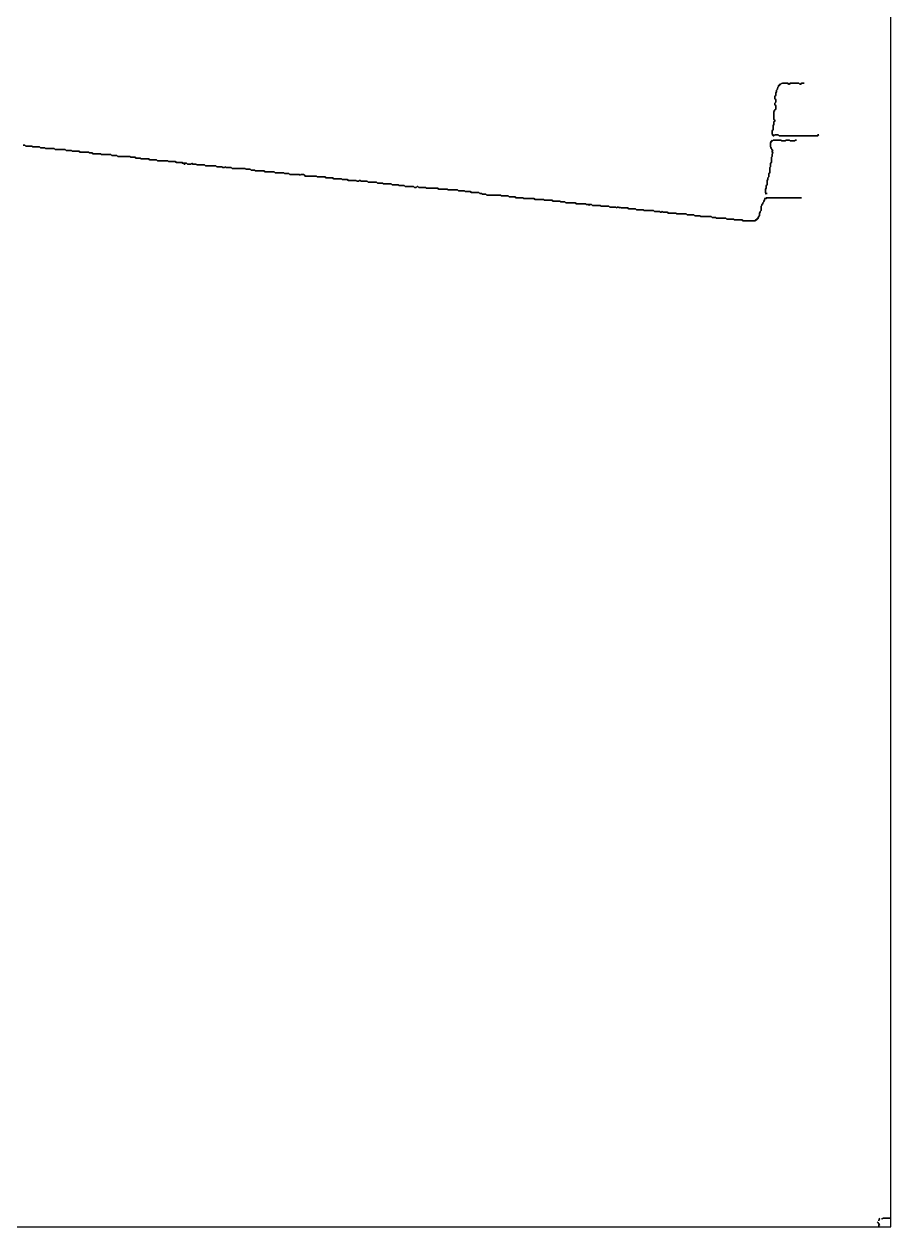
# Model space of a CAD drawing. Header units: metres. Extents: x 0 to 600, y 0 to 400.
# Drawn here: x 450 to 600, y 0 to 208.2 of the extents above; entities that cross this region are included whole.
import ezdxf

# ---------------------------------------------------------------- set-up
doc = ezdxf.new("R2010")
doc.units = ezdxf.units.M

msp = doc.modelspace()

# ---------------------------------------------------------------- linework, layer by layer
for points in [[(0, 0), (600, 0), (600, 400), (0, 400), (0, 0)], [(581.1, 197.92), (580.95, 197.77), (580.8, 197.77), (580.65, 197.62), (580.51, 197.47), (580.51, 197.32), (580.36, 197.17), (580.36, 197.02), (580.36, 196.88), (580.21, 196.73), (580.21, 196.58), (580.21, 196.43), (580.06, 196.28), (580.06, 196.13), (580.06, 195.98), (580.06, 195.83), (579.91, 195.68), (579.91, 195.54), (579.91, 195.39), (579.91, 195.24), (580.06, 195.09), (580.06, 194.94), (580.06, 194.79), (580.06, 194.64), (579.91, 194.49), (579.91, 194.35), (579.91, 194.2), (580.06, 194.05), (580.06, 193.9), (580.06, 193.75), (580.06, 193.6), (580.06, 193.45), (579.91, 193.3), (579.76, 193.15), (579.76, 193.01), (579.76, 192.86), (579.76, 192.71), (579.76, 192.56), (579.76, 192.41), (579.76, 192.26), (579.76, 192.11), (579.76, 191.96), (579.76, 191.82), (579.76, 191.67), (579.91, 191.52), (579.91, 191.37), (579.76, 191.22), (579.76, 191.07), (579.76, 190.92), (579.76, 190.77), (579.61, 190.62), (579.61, 190.48), (579.61, 190.33), (579.61, 190.18), (579.61, 190.03), (579.61, 189.88), (579.46, 189.73), (579.46, 189.58), (579.46, 189.43), (579.46, 189.29), (579.46, 189.14), (579.46, 188.99), (579.61, 188.84), (579.76, 188.84), (579.91, 188.99), (580.06, 188.99), (580.21, 188.99), (580.36, 188.99), (580.51, 188.99), (580.65, 188.84), (580.8, 188.84), (580.95, 188.84), (581.1, 188.84), (581.25, 188.84), (581.4, 188.84), (581.55, 188.84), (581.7, 188.84), (581.85, 188.84), (581.99, 188.84), (582.14, 188.84), (582.29, 188.84), (582.44, 188.84), (582.59, 188.84), (582.74, 188.84), (582.89, 188.84), (583.04, 188.84), (583.18, 188.84), (583.33, 188.84), (583.48, 188.84), (583.63, 188.84), (583.78, 188.84), (583.93, 188.84), (584.08, 188.84), (584.23, 188.84), (584.38, 188.84), (584.52, 188.84), (584.67, 188.84), (584.82, 188.84), (584.97, 188.84), (585.12, 188.84), (585.27, 188.84), (585.42, 188.84), (585.57, 188.84), (585.71, 188.84), (585.86, 188.84), (586.01, 188.84), (586.16, 188.84), (586.31, 188.84), (586.46, 188.84), (586.61, 188.84), (586.76, 188.84), (586.9, 188.84), (587.05, 188.84), (587.2, 188.84), (587.35, 188.84), (587.5, 188.99), (587.35, 188.99), (587.2, 188.84), (587.05, 188.84), (586.9, 188.84), (586.76, 188.84), (586.61, 188.84), (586.46, 188.84), (586.31, 188.84), (586.16, 188.84), (586.01, 188.84), (585.86, 188.84), (585.71, 188.84), (585.57, 188.84), (585.42, 188.84), (585.27, 188.84), (585.12, 188.84), (584.97, 188.84), (584.82, 188.84), (584.67, 188.84), (584.52, 188.84), (584.38, 188.84), (584.23, 188.84), (584.08, 188.84), (583.93, 188.84), (583.78, 188.84), (583.63, 188.84), (583.48, 188.84), (583.33, 188.84), (583.18, 188.84), (583.04, 188.84), (582.89, 188.84), (582.74, 188.84), (582.59, 188.84), (582.44, 188.84), (582.29, 188.84), (582.14, 188.84), (581.99, 188.84), (581.85, 188.84), (581.7, 188.84), (581.55, 188.84), (581.4, 188.84), (581.25, 188.84), (581.1, 188.84), (580.95, 188.84), (580.8, 188.84), (580.65, 188.84), (580.51, 188.99), (580.36, 188.99), (580.21, 188.99), (580.06, 188.99), (579.91, 188.99), (579.76, 188.84), (579.61, 188.99), (579.46, 189.14), (579.46, 189.29), (579.46, 189.43), (579.46, 189.58), (579.46, 189.73), (579.61, 189.88), (579.61, 190.03), (579.61, 190.18), (579.61, 190.33), (579.61, 190.48), (579.61, 190.62), (579.76, 190.77), (579.76, 190.92), (579.76, 191.07), (579.76, 191.22), (579.91, 191.37), (579.91, 191.52), (579.76, 191.67), (579.76, 191.82), (579.76, 191.96), (579.76, 192.11), (579.76, 192.26), (579.76, 192.41), (579.76, 192.56), (579.76, 192.71), (579.76, 192.86), (579.76, 193.01), (579.91, 193.15), (579.91, 193.3), (580.06, 193.45), (580.06, 193.6), (580.06, 193.75), (580.06, 193.9), (580.06, 194.05), (579.91, 194.2), (579.91, 194.35), (579.91, 194.49), (580.06, 194.64), (580.06, 194.79), (580.06, 194.94), (580.06, 195.09), (579.91, 195.24), (579.91, 195.39), (579.91, 195.54), (579.91, 195.68), (580.06, 195.83), (580.06, 195.98), (580.06, 196.13), (580.06, 196.28), (580.21, 196.43), (580.21, 196.58), (580.21, 196.73), (580.36, 196.88), (580.36, 197.02), (580.51, 197.17), (580.51, 197.32), (580.65, 197.47), (580.8, 197.62), (580.95, 197.77), (581.1, 197.92), (581.25, 197.92), (581.4, 197.92), (581.55, 197.92), (581.7, 197.92), (581.85, 197.92), (581.99, 197.92), (582.14, 197.92), (582.29, 197.77), (582.44, 197.77), (582.59, 197.92), (582.74, 197.92), (582.89, 197.92), (583.04, 197.92), (583.18, 197.92), (583.33, 197.92), (583.48, 197.92), (583.63, 197.92), (583.78, 197.92), (583.93, 197.92), (584.08, 197.92), (584.23, 197.77), (584.38, 197.77), (584.52, 197.92), (584.67, 197.92), (584.82, 197.92), (584.97, 197.92), (584.82, 197.92), (584.67, 197.92), (584.52, 197.92), (584.38, 197.77), (584.23, 197.77), (584.08, 197.92), (583.93, 197.92), (583.78, 197.92), (583.63, 197.92), (583.48, 197.92), (583.33, 197.92), (583.18, 197.92), (583.04, 197.92), (582.89, 197.92), (582.74, 197.92), (582.59, 197.92), (582.44, 197.77), (582.29, 197.77), (582.14, 197.92), (581.99, 197.92), (581.85, 197.92), (581.7, 197.92), (581.55, 197.92), (581.4, 197.92), (581.25, 197.92)], [(579.46, 188.1), (579.32, 187.95), (579.17, 187.8), (579.17, 187.65), (579.17, 187.5), (579.17, 187.35), (579.17, 187.2), (579.17, 187.05), (579.17, 186.9), (579.17, 186.76), (579.32, 186.61), (579.32, 186.46), (579.46, 186.31), (579.46, 186.16), (579.46, 186.01), (579.61, 185.86), (579.46, 185.71), (579.46, 185.57), (579.46, 185.42), (579.46, 185.27), (579.32, 185.12), (579.32, 184.97), (579.32, 184.82), (579.32, 184.67), (579.32, 184.52), (579.32, 184.38), (579.32, 184.23), (579.17, 184.08), (579.17, 183.93), (579.17, 183.78), (579.17, 183.63), (579.17, 183.48), (579.02, 183.33), (579.02, 183.18), (579.02, 183.04), (579.02, 182.89), (579.02, 182.74), (579.02, 182.59), (579.02, 182.44), (578.87, 182.29), (578.87, 182.14), (578.87, 181.99), (578.87, 181.85), (578.87, 181.7), (578.72, 181.55), (578.72, 181.4), (578.72, 181.25), (578.57, 181.1), (578.57, 180.95), (578.57, 180.8), (578.57, 180.65), (578.57, 180.51), (578.57, 180.36), (578.42, 180.21), (578.42, 180.06), (578.42, 179.91), (578.42, 179.76), (578.27, 179.61), (578.27, 179.46), (578.27, 179.32), (578.27, 179.17), (578.27, 179.02), (578.27, 178.87), (578.27, 178.72), (578.42, 178.87), (578.57, 178.87), (578.42, 178.87), (578.27, 179.02), (578.27, 179.17), (578.27, 179.32), (578.27, 179.46), (578.27, 179.61), (578.42, 179.76), (578.42, 179.91), (578.42, 180.06), (578.42, 180.21), (578.57, 180.36), (578.57, 180.51), (578.57, 180.65), (578.57, 180.8), (578.57, 180.95), (578.57, 181.1), (578.72, 181.25), (578.72, 181.4), (578.72, 181.55), (578.87, 181.7), (578.87, 181.85), (578.87, 181.99), (578.87, 182.14), (578.87, 182.29), (579.02, 182.44), (579.02, 182.59), (579.02, 182.74), (579.02, 182.89), (579.02, 183.04), (579.02, 183.18), (579.02, 183.33), (579.17, 183.48), (579.17, 183.63), (579.17, 183.78), (579.17, 183.93), (579.17, 184.08), (579.32, 184.23), (579.32, 184.38), (579.32, 184.52), (579.32, 184.67), (579.32, 184.82), (579.32, 184.97), (579.32, 185.12), (579.46, 185.27), (579.46, 185.42), (579.46, 185.57), (579.46, 185.71), (579.61, 185.86), (579.46, 186.01), (579.46, 186.16), (579.61, 186.31), (579.46, 186.46), (579.32, 186.61), (579.32, 186.76), (579.17, 186.9), (579.17, 187.05), (579.17, 187.2), (579.17, 187.35), (579.17, 187.5), (579.17, 187.65), (579.32, 187.8), (579.46, 187.95), (579.61, 188.1), (579.76, 188.1), (579.91, 188.1), (580.06, 188.1), (580.21, 188.1), (580.36, 188.1), (580.51, 188.1), (580.65, 188.1), (580.8, 188.1), (580.95, 188.1), (581.1, 187.95), (581.25, 187.95), (581.4, 187.95), (581.55, 187.95), (581.7, 187.95), (581.85, 188.1), (581.99, 188.1), (582.14, 188.1), (582.29, 188.1), (582.44, 188.1), (582.59, 187.95), (582.74, 187.95), (582.89, 187.95), (583.04, 187.95), (583.18, 187.95), (583.33, 187.95), (583.48, 188.1), (583.63, 188.1), (583.48, 188.1), (583.33, 187.95), (583.18, 187.95), (583.04, 187.95), (582.89, 187.95), (582.74, 187.95), (582.59, 187.95), (582.44, 188.1), (582.29, 188.1), (582.14, 188.1), (581.99, 188.1), (581.85, 188.1), (581.7, 187.95), (581.55, 187.95), (581.4, 187.95), (581.25, 187.95), (581.1, 187.95), (580.95, 188.1), (580.8, 188.1), (580.65, 188.1), (580.51, 188.1), (580.36, 188.1), (580.21, 188.1), (580.06, 188.1), (579.91, 188.1), (579.76, 188.1), (579.61, 188.1)], [(449.85, 187.2), (450, 187.2), (450.15, 187.2), (450.3, 187.05), (450.45, 187.05), (450.6, 187.05), (450.74, 187.05), (450.89, 187.05), (451.04, 187.05), (451.19, 187.05), (451.34, 187.05), (451.49, 186.9), (451.64, 186.9), (451.79, 186.9), (451.93, 186.9), (452.08, 186.9), (452.23, 186.9), (452.38, 186.9), (452.53, 186.9), (452.68, 186.9), (452.83, 186.76), (452.98, 186.76), (453.12, 186.76), (453.27, 186.76), (453.42, 186.76), (453.57, 186.76), (453.72, 186.61), (453.87, 186.61), (454.02, 186.61), (454.17, 186.61), (454.32, 186.61), (454.46, 186.61), (454.61, 186.61), (454.76, 186.61), (454.91, 186.61), (455.06, 186.61), (455.21, 186.61), (455.36, 186.46), (455.51, 186.46), (455.65, 186.46), (455.8, 186.46), (455.95, 186.46), (456.1, 186.46), (456.25, 186.46), (456.4, 186.46), (456.55, 186.46), (456.7, 186.46), (456.85, 186.46), (456.99, 186.46), (457.14, 186.46), (457.29, 186.31), (457.44, 186.31), (457.59, 186.31), (457.74, 186.31), (457.89, 186.31), (458.04, 186.31), (458.18, 186.31), (458.33, 186.16), (458.48, 186.16), (458.63, 186.16), (458.78, 186.16), (458.93, 186.16), (459.08, 186.16), (459.23, 186.16), (459.38, 186.16), (459.52, 186.16), (459.67, 186.01), (459.82, 186.01), (459.97, 186.01), (460.12, 186.01), (460.27, 186.01), (460.42, 186.01), (460.57, 186.01), (460.71, 186.01), (460.86, 186.01), (461.01, 186.01), (461.16, 186.01), (461.31, 185.86), (461.46, 185.86), (461.61, 185.86), (461.76, 185.86), (461.9, 185.71), (462.05, 185.71), (462.2, 185.71), (462.35, 185.71), (462.5, 185.71), (462.65, 185.71), (462.8, 185.71), (462.95, 185.71), (463.1, 185.71), (463.24, 185.71), (463.39, 185.57), (463.54, 185.57), (463.69, 185.57), (463.84, 185.57), (463.99, 185.57), (464.14, 185.57), (464.29, 185.57), (464.43, 185.57), (464.58, 185.57), (464.73, 185.57), (464.88, 185.57), (465.03, 185.57), (465.18, 185.42), (465.33, 185.42), (465.48, 185.42), (465.62, 185.42), (465.77, 185.42), (465.92, 185.42), (466.07, 185.42), (466.22, 185.27), (466.37, 185.27), (466.52, 185.27), (466.67, 185.27), (466.82, 185.27), (466.96, 185.27), (467.11, 185.27), (467.26, 185.27), (467.41, 185.27), (467.56, 185.27), (467.71, 185.27), (467.86, 185.27), (468.01, 185.27), (468.15, 185.27), (468.3, 185.27), (468.45, 185.12), (468.6, 185.12), (468.75, 185.12), (468.9, 185.12), (469.05, 185.12), (469.2, 185.12), (469.35, 184.97), (469.49, 184.97), (469.64, 184.97), (469.79, 184.97), (469.94, 184.97), (470.09, 184.97), (470.24, 184.82), (470.39, 184.82), (470.54, 184.82), (470.68, 184.82), (470.83, 184.82), (470.98, 184.82), (471.13, 184.82), (471.28, 184.82), (471.43, 184.82), (471.58, 184.82), (471.73, 184.67), (471.88, 184.67), (472.02, 184.67), (472.17, 184.67), (472.32, 184.67), (472.47, 184.67), (472.62, 184.67), (472.77, 184.67), (472.92, 184.67), (473.07, 184.52), (473.21, 184.52), (473.36, 184.52), (473.51, 184.52), (473.66, 184.52), (473.81, 184.52), (473.96, 184.52), (474.11, 184.52), (474.26, 184.52), (474.4, 184.52), (474.55, 184.52), (474.7, 184.52), (474.85, 184.52), (475, 184.38), (475.15, 184.38), (475.3, 184.38), (475.45, 184.38), (475.6, 184.38), (475.74, 184.38), (475.89, 184.38), (476.04, 184.38), (476.19, 184.38), (476.34, 184.23), (476.49, 184.23), (476.64, 184.23), (476.79, 184.23), (476.93, 184.23), (477.08, 184.23), (477.23, 184.23), (477.38, 184.08), (477.53, 184.08), (477.68, 183.93), (477.83, 183.93), (477.98, 184.08), (478.12, 184.08), (478.27, 183.93), (478.42, 183.93), (478.57, 183.93), (478.72, 183.93), (478.87, 183.93), (479.02, 184.08), (479.17, 183.93), (479.32, 183.93), (479.46, 183.93), (479.61, 183.93), (479.76, 183.93), (479.91, 183.78), (480.06, 183.78), (480.21, 183.78), (480.36, 183.78), (480.51, 183.78), (480.65, 183.78), (480.8, 183.78), (480.95, 183.78), (481.1, 183.78), (481.25, 183.78), (481.4, 183.63), (481.55, 183.63), (481.7, 183.63), (481.85, 183.63), (481.99, 183.63), (482.14, 183.63), (482.29, 183.63), (482.44, 183.63), (482.59, 183.63), (482.74, 183.63), (482.89, 183.63), (483.04, 183.63), (483.18, 183.63), (483.33, 183.48), (483.48, 183.48), (483.63, 183.48), (483.78, 183.48), (483.93, 183.48), (484.08, 183.48), (484.23, 183.48), (484.38, 183.33), (484.52, 183.33), (484.67, 183.33), (484.82, 183.48), (484.97, 183.33), (485.12, 183.33), (485.27, 183.33), (485.42, 183.33), (485.57, 183.33), (485.71, 183.33), (485.86, 183.33), (486.01, 183.18), (486.16, 183.18), (486.31, 183.18), (486.46, 183.18), (486.61, 183.18), (486.76, 183.18), (486.9, 183.18), (487.05, 183.18), (487.2, 183.18), (487.35, 183.18), (487.5, 183.18), (487.65, 183.18), (487.8, 183.18), (487.95, 183.18), (488.1, 183.18), (488.24, 183.18), (488.39, 183.04), (488.54, 183.04), (488.69, 183.04), (488.84, 183.04), (488.99, 183.04), (489.14, 183.04), (489.29, 182.89), (489.43, 182.89), (489.58, 182.89), (489.73, 182.89), (489.88, 182.89), (490.03, 182.74), (490.18, 182.74), (490.33, 182.74), (490.48, 182.74), (490.62, 182.74), (490.77, 182.74), (490.92, 182.74), (491.07, 182.74), (491.22, 182.74), (491.37, 182.74), (491.52, 182.74), (491.67, 182.59), (491.82, 182.59), (491.96, 182.59), (492.11, 182.59), (492.26, 182.59), (492.41, 182.59), (492.56, 182.59), (492.71, 182.59), (492.86, 182.59), (493.01, 182.59), (493.15, 182.59), (493.3, 182.59), (493.45, 182.44), (493.6, 182.44), (493.75, 182.44), (493.9, 182.44), (494.05, 182.44), (494.2, 182.44), (494.35, 182.44), (494.49, 182.44), (494.64, 182.44), (494.79, 182.44), (494.94, 182.44), (495.09, 182.29), (495.24, 182.29), (495.39, 182.29), (495.54, 182.29), (495.68, 182.29), (495.83, 182.29), (495.98, 182.14), (496.13, 182.14), (496.28, 182.14), (496.43, 182.14), (496.58, 182.14), (496.73, 182.14), (496.88, 182.14), (497.02, 182.14), (497.17, 182.14), (497.32, 182.14), (497.47, 182.14), (497.62, 182.14), (497.77, 181.99), (497.92, 182.14), (498.07, 182.14), (498.21, 182.14), (498.36, 182.14), (498.51, 181.99), (498.66, 181.85), (498.81, 181.85), (498.96, 181.85), (499.11, 181.85), (499.26, 181.85), (499.4, 181.85), (499.55, 181.85), (499.7, 181.85), (499.85, 181.85), (500, 181.85), (500.15, 181.85), (500.3, 181.85), (500.45, 181.85), (500.6, 181.85), (500.74, 181.7), (500.89, 181.7), (501.04, 181.7), (501.19, 181.7), (501.34, 181.7), (501.49, 181.7), (501.64, 181.7), (501.79, 181.7), (501.93, 181.7), (502.08, 181.7), (502.23, 181.55), (502.38, 181.55), (502.53, 181.55), (502.68, 181.55), (502.83, 181.55), (502.98, 181.55), (503.12, 181.55), (503.27, 181.55), (503.42, 181.55), (503.57, 181.4), (503.72, 181.4), (503.87, 181.4), (504.02, 181.4), (504.17, 181.4), (504.32, 181.4), (504.46, 181.4), (504.61, 181.4), (504.76, 181.4), (504.91, 181.4), (505.06, 181.25), (505.21, 181.25), (505.36, 181.25), (505.51, 181.25), (505.65, 181.25), (505.8, 181.25), (505.95, 181.25), (506.1, 181.1), (506.25, 181.1), (506.4, 181.1), (506.55, 181.1), (506.7, 181.1), (506.85, 181.1), (506.99, 181.1), (507.14, 181.1), (507.29, 181.1), (507.44, 181.1), (507.59, 180.95), (507.74, 180.95), (507.89, 180.95), (508.04, 181.1), (508.18, 181.1), (508.33, 180.95), (508.48, 180.95), (508.63, 180.95), (508.78, 180.95), (508.93, 180.95), (509.08, 180.95), (509.23, 180.95), (509.38, 180.95), (509.52, 180.8), (509.67, 180.8), (509.82, 180.8), (509.97, 180.8), (510.12, 180.8), (510.27, 180.8), (510.42, 180.8), (510.57, 180.8), (510.71, 180.8), (510.86, 180.8), (511.01, 180.8), (511.16, 180.65), (511.31, 180.65), (511.46, 180.65), (511.61, 180.65), (511.76, 180.65), (511.9, 180.65), (512.05, 180.65), (512.2, 180.51), (512.35, 180.51), (512.5, 180.51), (512.65, 180.51), (512.8, 180.51), (512.95, 180.51), (513.1, 180.51), (513.24, 180.51), (513.39, 180.51), (513.54, 180.51), (513.69, 180.36), (513.84, 180.36), (513.99, 180.36), (514.14, 180.36), (514.29, 180.36), (514.43, 180.36), (514.58, 180.36), (514.73, 180.36), (514.88, 180.21), (515.03, 180.21), (515.18, 180.21), (515.33, 180.21), (515.48, 180.21), (515.62, 180.21), (515.77, 180.21), (515.92, 180.06), (516.07, 180.06), (516.22, 180.06), (516.37, 180.06), (516.52, 180.06), (516.67, 180.06), (516.82, 180.06), (516.96, 180.06), (517.11, 180.06), (517.26, 180.06), (517.41, 180.06), (517.56, 179.91), (517.71, 179.91), (517.86, 179.91), (518.01, 180.06), (518.15, 180.06), (518.3, 179.91), (518.45, 179.91), (518.6, 179.91), (518.75, 179.91), (518.9, 179.91), (519.05, 179.91), (519.2, 179.91), (519.35, 179.91), (519.49, 179.91), (519.64, 179.76), (519.79, 179.76), (519.94, 179.76), (520.09, 179.76), (520.24, 179.76), (520.39, 179.76), (520.54, 179.76), (520.68, 179.76), (520.83, 179.76), (520.98, 179.76), (521.13, 179.76), (521.28, 179.76), (521.43, 179.76), (521.58, 179.76), (521.73, 179.61), (521.88, 179.61), (522.02, 179.61), (522.17, 179.61), (522.32, 179.61), (522.47, 179.61), (522.62, 179.61), (522.77, 179.61), (522.92, 179.61), (523.07, 179.61), (523.21, 179.61), (523.36, 179.46), (523.51, 179.46), (523.66, 179.46), (523.81, 179.46), (523.96, 179.46), (524.11, 179.46), (524.26, 179.46), (524.4, 179.46), (524.55, 179.46), (524.7, 179.46), (524.85, 179.46), (525, 179.46), (525.15, 179.32), (525.3, 179.32), (525.45, 179.32), (525.6, 179.32), (525.74, 179.32), (525.89, 179.32), (526.04, 179.32), (526.19, 179.32), (526.34, 179.17), (526.49, 179.17), (526.64, 179.17), (526.79, 179.17), (526.93, 179.17), (527.08, 179.17), (527.23, 179.17), (527.38, 179.02), (527.53, 179.02), (527.68, 179.02), (527.83, 179.02), (527.98, 179.02), (528.12, 179.02), (528.27, 179.02), (528.42, 179.02), (528.57, 179.02), (528.72, 179.02), (528.87, 178.87), (529.02, 178.87), (529.17, 178.87), (529.32, 178.72), (529.46, 178.72), (529.61, 178.72), (529.76, 178.72), (529.91, 178.72), (530.06, 178.57), (530.21, 178.57), (530.36, 178.57), (530.51, 178.57), (530.65, 178.57), (530.8, 178.57), (530.95, 178.57), (531.1, 178.57), (531.25, 178.57), (531.4, 178.57), (531.55, 178.57), (531.7, 178.57), (531.85, 178.57), (531.99, 178.57), (532.14, 178.57), (532.29, 178.57), (532.44, 178.57), (532.59, 178.42), (532.74, 178.42), (532.89, 178.42), (533.04, 178.42), (533.18, 178.42), (533.33, 178.42), (533.48, 178.42), (533.63, 178.42), (533.78, 178.42), (533.93, 178.27), (534.08, 178.27), (534.23, 178.27), (534.38, 178.27), (534.52, 178.27), (534.67, 178.27), (534.82, 178.27), (534.97, 178.27), (535.12, 178.12), (535.27, 178.12), (535.42, 178.12), (535.57, 178.12), (535.71, 178.12), (535.86, 178.12), (536.01, 178.12), (536.16, 178.12), (536.31, 178.12), (536.46, 177.98), (536.61, 177.98), (536.76, 177.98), (536.9, 177.98), (537.05, 177.98), (537.2, 177.98), (537.35, 177.98), (537.5, 177.98), (537.65, 177.98), (537.8, 177.98), (537.95, 177.98), (538.1, 177.98), (538.24, 177.98), (538.39, 177.83), (538.54, 177.83), (538.69, 177.83), (538.84, 177.83), (538.99, 177.83), (539.14, 177.83), (539.29, 177.83), (539.43, 177.83), (539.58, 177.83), (539.73, 177.83), (539.88, 177.83), (540.03, 177.68), (540.18, 177.68), (540.33, 177.68), (540.48, 177.68), (540.62, 177.68), (540.77, 177.68), (540.92, 177.68), (541.07, 177.68), (541.22, 177.68), (541.37, 177.68), (541.52, 177.53), (541.67, 177.53), (541.82, 177.53), (541.96, 177.53), (542.11, 177.53), (542.26, 177.53), (542.41, 177.53), (542.56, 177.53), (542.71, 177.53), (542.86, 177.38), (543.01, 177.38), (543.15, 177.38), (543.3, 177.38), (543.45, 177.38), (543.6, 177.38), (543.75, 177.23), (543.9, 177.23), (544.05, 177.23), (544.2, 177.23), (544.35, 177.23), (544.49, 177.23), (544.64, 177.23), (544.79, 177.23), (544.94, 177.23), (545.09, 177.23), (545.24, 177.23), (545.39, 177.23), (545.54, 177.08), (545.68, 177.08), (545.83, 177.08), (545.98, 177.08), (546.13, 177.08), (546.28, 177.08), (546.43, 177.08), (546.58, 177.08), (546.73, 177.08), (546.88, 177.08), (547.02, 177.08), (547.17, 177.08), (547.32, 176.93), (547.47, 176.93), (547.62, 176.93), (547.77, 176.79), (547.92, 176.93), (548.07, 176.93), (548.21, 176.93), (548.36, 176.79), (548.51, 176.79), (548.66, 176.79), (548.81, 176.79), (548.96, 176.79), (549.11, 176.79), (549.26, 176.79), (549.4, 176.79), (549.55, 176.79), (549.7, 176.79), (549.85, 176.64), (550, 176.64), (550.15, 176.64), (550.3, 176.64), (550.45, 176.64), (550.6, 176.64), (550.74, 176.64), (550.89, 176.64), (551.04, 176.64), (551.19, 176.64), (551.34, 176.49), (551.49, 176.49), (551.64, 176.49), (551.79, 176.49), (551.93, 176.49), (552.08, 176.49), (552.23, 176.49), (552.38, 176.49), (552.53, 176.34), (552.68, 176.49), (552.83, 176.49), (552.98, 176.34), (553.12, 176.49), (553.27, 176.34), (553.42, 176.34), (553.57, 176.34), (553.72, 176.34), (553.87, 176.34), (554.02, 176.34), (554.17, 176.34), (554.32, 176.34), (554.46, 176.34), (554.61, 176.19), (554.76, 176.19), (554.91, 176.19), (555.06, 176.19), (555.21, 176.19), (555.36, 176.19), (555.51, 176.19), (555.65, 176.19), (555.8, 176.19), (555.95, 176.04), (556.1, 176.04), (556.25, 176.04), (556.4, 176.04), (556.55, 176.04), (556.7, 176.04), (556.85, 176.04), (556.99, 176.04), (557.14, 176.04), (557.29, 175.89), (557.44, 175.89), (557.59, 175.89), (557.74, 175.89), (557.89, 175.89), (558.04, 175.89), (558.18, 175.89), (558.33, 175.89), (558.48, 175.89), (558.63, 175.89), (558.78, 175.89), (558.93, 175.89), (559.08, 175.74), (559.23, 175.74), (559.38, 175.74), (559.52, 175.74), (559.67, 175.74), (559.82, 175.74), (559.97, 175.74), (560.12, 175.6), (560.27, 175.6), (560.42, 175.74), (560.57, 175.6), (560.71, 175.6), (560.86, 175.6), (561.01, 175.6), (561.16, 175.6), (561.31, 175.6), (561.46, 175.45), (561.61, 175.45), (561.76, 175.45), (561.9, 175.45), (562.05, 175.45), (562.2, 175.45), (562.35, 175.45), (562.5, 175.45), (562.65, 175.45), (562.8, 175.45), (562.95, 175.3), (563.1, 175.3), (563.24, 175.3), (563.39, 175.3), (563.54, 175.3), (563.69, 175.3), (563.84, 175.3), (563.99, 175.3), (564.14, 175.3), (564.29, 175.3), (564.43, 175.3), (564.58, 175.3), (564.73, 175.15), (564.88, 175.15), (565.03, 175.15), (565.18, 175.15), (565.33, 175.15), (565.48, 175.15), (565.62, 175.15), (565.77, 175.15), (565.92, 175.15), (566.07, 175), (566.22, 175), (566.37, 175), (566.52, 175), (566.67, 175), (566.82, 175), (566.96, 175), (567.11, 174.85), (567.26, 174.85), (567.41, 174.85), (567.56, 174.85), (567.71, 174.85), (567.86, 174.85), (568.01, 174.85), (568.15, 174.85), (568.3, 174.85), (568.45, 174.85), (568.6, 174.85), (568.75, 174.85), (568.9, 174.85), (569.05, 174.7), (569.2, 174.7), (569.35, 174.7), (569.49, 174.7), (569.64, 174.7), (569.79, 174.55), (569.94, 174.55), (570.09, 174.55), (570.24, 174.55), (570.39, 174.55), (570.54, 174.55), (570.68, 174.55), (570.83, 174.55), (570.98, 174.55), (571.13, 174.55), (571.28, 174.55), (571.43, 174.55), (571.58, 174.4), (571.73, 174.4), (571.88, 174.4), (572.02, 174.4), (572.17, 174.4), (572.32, 174.4), (572.47, 174.4), (572.62, 174.4), (572.77, 174.4), (572.92, 174.26), (573.07, 174.26), (573.21, 174.26), (573.36, 174.26), (573.51, 174.26), (573.66, 174.26), (573.81, 174.26), (573.96, 174.26), (574.11, 174.26), (574.26, 174.26), (574.4, 174.11), (574.55, 174.11), (574.7, 174.11), (574.85, 174.11), (575, 174.11), (575.15, 174.11), (575.3, 174.11), (575.45, 174.11), (575.6, 174.11), (575.74, 174.11), (575.89, 174.11), (576.04, 174.11), (576.19, 174.11), (576.34, 174.11), (576.49, 174.11), (576.64, 174.26), (576.79, 174.26), (576.93, 174.4), (577.08, 174.55), (577.08, 174.7), (577.08, 174.85), (577.23, 175), (577.23, 175.15), (577.23, 175.3), (577.23, 175.45), (577.38, 175.6), (577.38, 175.74), (577.53, 175.89), (577.53, 176.04), (577.53, 176.19), (577.53, 176.34), (577.53, 176.49), (577.53, 176.64), (577.68, 176.79), (577.68, 176.93), (577.83, 177.08), (577.83, 177.23), (577.98, 177.38), (577.98, 177.53), (578.12, 177.68), (578.12, 177.83), (578.27, 177.98), (578.42, 177.98), (578.57, 178.12), (578.72, 178.12), (578.87, 178.12), (579.02, 178.12), (579.17, 178.12), (579.32, 178.12), (579.46, 178.12), (579.61, 178.12), (579.76, 178.12), (579.91, 178.12), (580.06, 178.12), (580.21, 178.12), (580.36, 178.12), (580.51, 178.12), (580.65, 178.12), (580.8, 178.12), (580.95, 178.12), (581.1, 178.12), (581.25, 178.12), (581.4, 178.12), (581.55, 178.12), (581.7, 178.12), (581.85, 178.12), (581.99, 178.12), (582.14, 178.12), (582.29, 178.12), (582.44, 178.12), (582.59, 178.12), (582.74, 178.12), (582.89, 178.12), (583.04, 178.12), (583.18, 178.12), (583.33, 178.12), (583.48, 178.12), (583.63, 178.12), (583.78, 178.12), (583.93, 178.12), (584.08, 178.12), (584.23, 178.12), (584.38, 178.12), (584.52, 178.12), (584.38, 178.12), (584.23, 178.12), (584.08, 178.12), (583.93, 178.12), (583.78, 178.12), (583.63, 178.12), (583.48, 178.12), (583.33, 178.12), (583.18, 178.12), (583.04, 178.12), (582.89, 178.12), (582.74, 178.12), (582.59, 178.12), (582.44, 178.12), (582.29, 178.12), (582.14, 178.12), (581.99, 178.12), (581.85, 178.12), (581.7, 178.12), (581.55, 178.12), (581.4, 178.12), (581.25, 178.12), (581.1, 178.12), (580.95, 178.12), (580.8, 178.12), (580.65, 178.12), (580.51, 178.12), (580.36, 178.12), (580.21, 178.12), (580.06, 178.12), (579.91, 178.12), (579.76, 178.12), (579.61, 178.12), (579.46, 178.12), (579.32, 178.12), (579.17, 178.12), (579.02, 178.12), (578.87, 178.12), (578.72, 178.12), (578.57, 178.12), (578.42, 178.12), (578.27, 177.98), (578.12, 177.98), (578.12, 177.83), (578.12, 177.68), (577.98, 177.53), (577.98, 177.38), (577.83, 177.23), (577.83, 177.08), (577.68, 176.93), (577.68, 176.79), (577.53, 176.64), (577.53, 176.49), (577.53, 176.34), (577.53, 176.19), (577.53, 176.04), (577.53, 175.89), (577.38, 175.74), (577.38, 175.6), (577.23, 175.45), (577.23, 175.3), (577.23, 175.15), (577.23, 175), (577.08, 174.85), (577.08, 174.7), (576.93, 174.55), (576.79, 174.4), (576.64, 174.26), (576.49, 174.11), (576.34, 174.11), (576.19, 174.11), (576.04, 174.11), (575.89, 174.11), (575.74, 174.11), (575.6, 174.11), (575.45, 174.11), (575.3, 174.11), (575.15, 174.11), (575, 174.11), (574.85, 174.11), (574.7, 174.11), (574.55, 174.11), (574.4, 174.11), (574.26, 174.26), (574.11, 174.26), (573.96, 174.26), (573.81, 174.26), (573.66, 174.26), (573.51, 174.26), (573.36, 174.26), (573.21, 174.26), (573.07, 174.26), (572.92, 174.26), (572.77, 174.4), (572.62, 174.4), (572.47, 174.4), (572.32, 174.4), (572.17, 174.4), (572.02, 174.4), (571.88, 174.4), (571.73, 174.4), (571.58, 174.4), (571.43, 174.55), (571.28, 174.55), (571.13, 174.55), (570.98, 174.55), (570.83, 174.55), (570.68, 174.55), (570.54, 174.55), (570.39, 174.55), (570.24, 174.55), (570.09, 174.55), (569.94, 174.55), (569.79, 174.55), (569.64, 174.7), (569.49, 174.7), (569.35, 174.7), (569.2, 174.7), (569.05, 174.7), (568.9, 174.85), (568.75, 174.85), (568.6, 174.85), (568.45, 174.85), (568.3, 174.85), (568.15, 174.85), (568.01, 174.85), (567.86, 174.85), (567.71, 174.85), (567.56, 174.85), (567.41, 174.85), (567.26, 174.85), (567.11, 174.85), (566.96, 175), (566.82, 175), (566.67, 175), (566.52, 175), (566.37, 175), (566.22, 175), (566.07, 175), (565.92, 175.15), (565.77, 175.15), (565.62, 175.15), (565.48, 175.15), (565.33, 175.15), (565.18, 175.15), (565.03, 175.15), (564.88, 175.15), (564.73, 175.15), (564.58, 175.3), (564.43, 175.3), (564.29, 175.3), (564.14, 175.3), (563.99, 175.3), (563.84, 175.3), (563.69, 175.3), (563.54, 175.3), (563.39, 175.3), (563.24, 175.3), (563.1, 175.3), (562.95, 175.3), (562.8, 175.45), (562.65, 175.45), (562.5, 175.45), (562.35, 175.45), (562.2, 175.45), (562.05, 175.45), (561.9, 175.45), (561.76, 175.45), (561.61, 175.45), (561.46, 175.45), (561.31, 175.6), (561.16, 175.6), (561.01, 175.6), (560.86, 175.6), (560.71, 175.6), (560.57, 175.6), (560.42, 175.74), (560.27, 175.6), (560.12, 175.6), (559.97, 175.74), (559.82, 175.74), (559.67, 175.74), (559.52, 175.74), (559.38, 175.74), (559.23, 175.74), (559.08, 175.74), (558.93, 175.89), (558.78, 175.89), (558.63, 175.89), (558.48, 175.89), (558.33, 175.89), (558.18, 175.89), (558.04, 175.89), (557.89, 175.89), (557.74, 175.89), (557.59, 175.89), (557.44, 175.89), (557.29, 175.89), (557.14, 176.04), (556.99, 176.04), (556.85, 176.04), (556.7, 176.04), (556.55, 176.04), (556.4, 176.04), (556.25, 176.04), (556.1, 176.04), (555.95, 176.04), (555.8, 176.19), (555.65, 176.19), (555.51, 176.19), (555.36, 176.19), (555.21, 176.19), (555.06, 176.19), (554.91, 176.19), (554.76, 176.19), (554.61, 176.19), (554.46, 176.34), (554.32, 176.34), (554.17, 176.34), (554.02, 176.34), (553.87, 176.34), (553.72, 176.34), (553.57, 176.34), (553.42, 176.34), (553.27, 176.34), (553.12, 176.49), (552.98, 176.34), (552.83, 176.49), (552.68, 176.49), (552.53, 176.34), (552.38, 176.49), (552.23, 176.49), (552.08, 176.49), (551.93, 176.49), (551.79, 176.49), (551.64, 176.49), (551.49, 176.49), (551.34, 176.49), (551.19, 176.64), (551.04, 176.64), (550.89, 176.64), (550.74, 176.64), (550.6, 176.64), (550.45, 176.64), (550.3, 176.64), (550.15, 176.64), (550, 176.64), (549.85, 176.64), (549.7, 176.79), (549.55, 176.79), (549.4, 176.79), (549.26, 176.79), (549.11, 176.79), (548.96, 176.79), (548.81, 176.79), (548.66, 176.79), (548.51, 176.79), (548.36, 176.79), (548.21, 176.93), (548.07, 176.93), (547.92, 176.93), (547.77, 176.93), (547.62, 176.93), (547.47, 176.93), (547.32, 176.93), (547.17, 177.08), (547.02, 177.08), (546.88, 177.08), (546.73, 177.08), (546.58, 177.08), (546.43, 177.08), (546.28, 177.08), (546.13, 177.08), (545.98, 177.08), (545.83, 177.08), (545.68, 177.08), (545.54, 177.08), (545.39, 177.23), (545.24, 177.23), (545.09, 177.23), (544.94, 177.23), (544.79, 177.23), (544.64, 177.23), (544.49, 177.23), (544.35, 177.23), (544.2, 177.23), (544.05, 177.23), (543.9, 177.23), (543.75, 177.23), (543.6, 177.38), (543.45, 177.38), (543.3, 177.38), (543.15, 177.38), (543.01, 177.38), (542.86, 177.38), (542.71, 177.53), (542.56, 177.53), (542.41, 177.53), (542.26, 177.53), (542.11, 177.53), (541.96, 177.53), (541.82, 177.53), (541.67, 177.53), (541.52, 177.53), (541.37, 177.68), (541.22, 177.68), (541.07, 177.68), (540.92, 177.68), (540.77, 177.68), (540.62, 177.68), (540.48, 177.68), (540.33, 177.68), (540.18, 177.68), (540.03, 177.68), (539.88, 177.83), (539.73, 177.83), (539.58, 177.83), (539.43, 177.83), (539.29, 177.83), (539.14, 177.83), (538.99, 177.83), (538.84, 177.83), (538.69, 177.83), (538.54, 177.83), (538.39, 177.83), (538.24, 177.98), (538.1, 177.98), (537.95, 177.98), (537.8, 177.98), (537.65, 177.98), (537.5, 177.98), (537.35, 177.98), (537.2, 177.98), (537.05, 177.98), (536.9, 177.98), (536.76, 177.98), (536.61, 177.98), (536.46, 177.98), (536.31, 178.12), (536.16, 178.12), (536.01, 178.12), (535.86, 178.12), (535.71, 178.12), (535.57, 178.12), (535.42, 178.12), (535.27, 178.12), (535.12, 178.12), (534.97, 178.27), (534.82, 178.27), (534.67, 178.27), (534.52, 178.27), (534.38, 178.27), (534.23, 178.27), (534.08, 178.27), (533.93, 178.27), (533.78, 178.42), (533.63, 178.42), (533.48, 178.42), (533.33, 178.42), (533.18, 178.42), (533.04, 178.42), (532.89, 178.42), (532.74, 178.42), (532.59, 178.42), (532.44, 178.57), (532.29, 178.57), (532.14, 178.57), (531.99, 178.57), (531.85, 178.57), (531.7, 178.57), (531.55, 178.57), (531.4, 178.57), (531.25, 178.57), (531.1, 178.57), (530.95, 178.57), (530.8, 178.57), (530.65, 178.57), (530.51, 178.57), (530.36, 178.57), (530.21, 178.57), (530.06, 178.57), (529.91, 178.72), (529.76, 178.72), (529.61, 178.72), (529.46, 178.72), (529.32, 178.72), (529.17, 178.87), (529.02, 178.87), (528.87, 178.87), (528.72, 179.02), (528.57, 179.02), (528.42, 179.02), (528.27, 179.02), (528.12, 179.02), (527.98, 179.02), (527.83, 179.02), (527.68, 179.02), (527.53, 179.02), (527.38, 179.02), (527.23, 179.17), (527.08, 179.17), (526.93, 179.17), (526.79, 179.17), (526.64, 179.17), (526.49, 179.17), (526.34, 179.17), (526.19, 179.32), (526.04, 179.32), (525.89, 179.32), (525.74, 179.32), (525.6, 179.32), (525.45, 179.32), (525.3, 179.32), (525.15, 179.32), (525, 179.46), (524.85, 179.46), (524.7, 179.46), (524.55, 179.46), (524.4, 179.46), (524.26, 179.46), (524.11, 179.46), (523.96, 179.46), (523.81, 179.46), (523.66, 179.46), (523.51, 179.46), (523.36, 179.46), (523.21, 179.61), (523.07, 179.61), (522.92, 179.61), (522.77, 179.61), (522.62, 179.61), (522.47, 179.61), (522.32, 179.61), (522.17, 179.61), (522.02, 179.61), (521.88, 179.61), (521.73, 179.61), (521.58, 179.76), (521.43, 179.76), (521.28, 179.76), (521.13, 179.76), (520.98, 179.76), (520.83, 179.76), (520.68, 179.76), (520.54, 179.76), (520.39, 179.76), (520.24, 179.76), (520.09, 179.76), (519.94, 179.76), (519.79, 179.76), (519.64, 179.76), (519.49, 179.91), (519.35, 179.91), (519.2, 179.91), (519.05, 179.91), (518.9, 179.91), (518.75, 179.91), (518.6, 179.91), (518.45, 179.91), (518.3, 179.91), (518.15, 180.06), (518.01, 180.06), (517.86, 179.91), (517.71, 179.91), (517.56, 179.91), (517.41, 180.06), (517.26, 180.06), (517.11, 180.06), (516.96, 180.06), (516.82, 180.06), (516.67, 180.06), (516.52, 180.06), (516.37, 180.06), (516.22, 180.06), (516.07, 180.06), (515.92, 180.06), (515.77, 180.21), (515.62, 180.21), (515.48, 180.21), (515.33, 180.21), (515.18, 180.21), (515.03, 180.21), (514.88, 180.21), (514.73, 180.36), (514.58, 180.36), (514.43, 180.36), (514.29, 180.36), (514.14, 180.36), (513.99, 180.36), (513.84, 180.36), (513.69, 180.36), (513.54, 180.51), (513.39, 180.51), (513.24, 180.51), (513.1, 180.51), (512.95, 180.51), (512.8, 180.51), (512.65, 180.51), (512.5, 180.51), (512.35, 180.51), (512.2, 180.51), (512.05, 180.65), (511.9, 180.65), (511.76, 180.65), (511.61, 180.65), (511.46, 180.65), (511.31, 180.65), (511.16, 180.65), (511.01, 180.8), (510.86, 180.8), (510.71, 180.8), (510.57, 180.8), (510.42, 180.8), (510.27, 180.8), (510.12, 180.8), (509.97, 180.8), (509.82, 180.8), (509.67, 180.8), (509.52, 180.8), (509.38, 180.95), (509.23, 180.95), (509.08, 180.95), (508.93, 180.95), (508.78, 180.95), (508.63, 180.95), (508.48, 180.95), (508.33, 180.95), (508.18, 181.1), (508.04, 181.1), (507.89, 180.95), (507.74, 180.95), (507.59, 180.95), (507.44, 181.1), (507.29, 181.1), (507.14, 181.1), (506.99, 181.1), (506.85, 181.1), (506.7, 181.1), (506.55, 181.1), (506.4, 181.1), (506.25, 181.1), (506.1, 181.1), (505.95, 181.25), (505.8, 181.25), (505.65, 181.25), (505.51, 181.25), (505.36, 181.25), (505.21, 181.25), (505.06, 181.25), (504.91, 181.4), (504.76, 181.4), (504.61, 181.4), (504.46, 181.4), (504.32, 181.4), (504.17, 181.4), (504.02, 181.4), (503.87, 181.4), (503.72, 181.4), (503.57, 181.4), (503.42, 181.55), (503.27, 181.55), (503.12, 181.55), (502.98, 181.55), (502.83, 181.55), (502.68, 181.55), (502.53, 181.55), (502.38, 181.55), (502.23, 181.55), (502.08, 181.7), (501.93, 181.7), (501.79, 181.7), (501.64, 181.7), (501.49, 181.7), (501.34, 181.7), (501.19, 181.7), (501.04, 181.7), (500.89, 181.7), (500.74, 181.7), (500.6, 181.85), (500.45, 181.85), (500.3, 181.85), (500.15, 181.85), (500, 181.85), (499.85, 181.85), (499.7, 181.85), (499.55, 181.85), (499.4, 181.85), (499.26, 181.85), (499.11, 181.85), (498.96, 181.85), (498.81, 181.85), (498.66, 181.85), (498.51, 181.99), (498.36, 182.14), (498.21, 182.14), (498.07, 182.14), (497.92, 182.14), (497.77, 181.99), (497.62, 182.14), (497.47, 182.14), (497.32, 182.14), (497.17, 182.14), (497.02, 182.14), (496.88, 182.14), (496.73, 182.14), (496.58, 182.14), (496.43, 182.14), (496.28, 182.14), (496.13, 182.14), (495.98, 182.14), (495.83, 182.29), (495.68, 182.29), (495.54, 182.29), (495.39, 182.29), (495.24, 182.29), (495.09, 182.29), (494.94, 182.44), (494.79, 182.44), (494.64, 182.44), (494.49, 182.44), (494.35, 182.44), (494.2, 182.44), (494.05, 182.44), (493.9, 182.44), (493.75, 182.44), (493.6, 182.44), (493.45, 182.44), (493.3, 182.59), (493.15, 182.59), (493.01, 182.59), (492.86, 182.59), (492.71, 182.59), (492.56, 182.59), (492.41, 182.59), (492.26, 182.59), (492.11, 182.59), (491.96, 182.59), (491.82, 182.59), (491.67, 182.59), (491.52, 182.74), (491.37, 182.74), (491.22, 182.74), (491.07, 182.74), (490.92, 182.74), (490.77, 182.74), (490.62, 182.74), (490.48, 182.74), (490.33, 182.74), (490.18, 182.74), (490.03, 182.74), (489.88, 182.89), (489.73, 182.89), (489.58, 182.89), (489.43, 182.89), (489.29, 182.89), (489.14, 183.04), (488.99, 183.04), (488.84, 183.04), (488.69, 183.04), (488.54, 183.04), (488.39, 183.04), (488.24, 183.18), (488.1, 183.18), (487.95, 183.18), (487.8, 183.18), (487.65, 183.18), (487.5, 183.18), (487.35, 183.18), (487.2, 183.18), (487.05, 183.18), (486.9, 183.18), (486.76, 183.18), (486.61, 183.18), (486.46, 183.18), (486.31, 183.18), (486.16, 183.18), (486.01, 183.18), (485.86, 183.33), (485.71, 183.33), (485.57, 183.33), (485.42, 183.33), (485.27, 183.33), (485.12, 183.33), (484.97, 183.33), (484.82, 183.48), (484.67, 183.33), (484.52, 183.33), (484.38, 183.33), (484.23, 183.48), (484.08, 183.48), (483.93, 183.48), (483.78, 183.48), (483.63, 183.48), (483.48, 183.48), (483.33, 183.48), (483.18, 183.63), (483.04, 183.63), (482.89, 183.63), (482.74, 183.63), (482.59, 183.63), (482.44, 183.63), (482.29, 183.63), (482.14, 183.63), (481.99, 183.63), (481.85, 183.63), (481.7, 183.63), (481.55, 183.63), (481.4, 183.63), (481.25, 183.78), (481.1, 183.78), (480.95, 183.78), (480.8, 183.78), (480.65, 183.78), (480.51, 183.78), (480.36, 183.78), (480.21, 183.78), (480.06, 183.78), (479.91, 183.78), (479.76, 183.93), (479.61, 183.93), (479.46, 183.93), (479.32, 183.93), (479.17, 183.93), (479.02, 184.08), (478.87, 183.93), (478.72, 183.93), (478.57, 183.93), (478.42, 183.93), (478.27, 183.93), (478.12, 184.08), (477.98, 184.08), (477.83, 184.08), (477.68, 184.08), (477.53, 184.08), (477.38, 184.23), (477.23, 184.23), (477.08, 184.23), (476.93, 184.23), (476.79, 184.23), (476.64, 184.23), (476.49, 184.23), (476.34, 184.23), (476.19, 184.38), (476.04, 184.38), (475.89, 184.38), (475.74, 184.38), (475.6, 184.38), (475.45, 184.38), (475.3, 184.38), (475.15, 184.38), (475, 184.38), (474.85, 184.52), (474.7, 184.52), (474.55, 184.52), (474.4, 184.52), (474.26, 184.52), (474.11, 184.52), (473.96, 184.52), (473.81, 184.52), (473.66, 184.52), (473.51, 184.52), (473.36, 184.52), (473.21, 184.52), (473.07, 184.52), (472.92, 184.67), (472.77, 184.67), (472.62, 184.67), (472.47, 184.67), (472.32, 184.67), (472.17, 184.67), (472.02, 184.67), (471.88, 184.67), (471.73, 184.67), (471.58, 184.82), (471.43, 184.82), (471.28, 184.82), (471.13, 184.82), (470.98, 184.82), (470.83, 184.82), (470.68, 184.82), (470.54, 184.82), (470.39, 184.82), (470.24, 184.82), (470.09, 184.97), (469.94, 184.97), (469.79, 184.97), (469.64, 184.97), (469.49, 184.97), (469.35, 184.97), (469.2, 185.12), (469.05, 185.12), (468.9, 185.12), (468.75, 185.12), (468.6, 185.12), (468.45, 185.12), (468.3, 185.27), (468.15, 185.27), (468.01, 185.27), (467.86, 185.27), (467.71, 185.27), (467.56, 185.27), (467.41, 185.27), (467.26, 185.27), (467.11, 185.27), (466.96, 185.27), (466.82, 185.27), (466.67, 185.27), (466.52, 185.27), (466.37, 185.27), (466.22, 185.27), (466.07, 185.42), (465.92, 185.42), (465.77, 185.42), (465.62, 185.42), (465.48, 185.42), (465.33, 185.42), (465.18, 185.42), (465.03, 185.57), (464.88, 185.57), (464.73, 185.57), (464.58, 185.57), (464.43, 185.57), (464.29, 185.57), (464.14, 185.57), (463.99, 185.57), (463.84, 185.57), (463.69, 185.57), (463.54, 185.57), (463.39, 185.57), (463.24, 185.71), (463.1, 185.71), (462.95, 185.71), (462.8, 185.71), (462.65, 185.71), (462.5, 185.71), (462.35, 185.71), (462.2, 185.71), (462.05, 185.71), (461.9, 185.71), (461.76, 185.86), (461.61, 185.86), (461.46, 185.86), (461.31, 185.86), (461.16, 186.01), (461.01, 186.01), (460.86, 186.01), (460.71, 186.01), (460.57, 186.01), (460.42, 186.01), (460.27, 186.01), (460.12, 186.01), (459.97, 186.01), (459.82, 186.01), (459.67, 186.01), (459.52, 186.16), (459.38, 186.16), (459.23, 186.16), (459.08, 186.16), (458.93, 186.16), (458.78, 186.16), (458.63, 186.16), (458.48, 186.16), (458.33, 186.16), (458.18, 186.31), (458.04, 186.31), (457.89, 186.31), (457.74, 186.31), (457.59, 186.31), (457.44, 186.31), (457.29, 186.31), (457.14, 186.46), (456.99, 186.46), (456.85, 186.46), (456.7, 186.46), (456.55, 186.46), (456.4, 186.46), (456.25, 186.46), (456.1, 186.46), (455.95, 186.46), (455.8, 186.46), (455.65, 186.46), (455.51, 186.46), (455.36, 186.46), (455.21, 186.61), (455.06, 186.61), (454.91, 186.61), (454.76, 186.61), (454.61, 186.61), (454.46, 186.61), (454.32, 186.61), (454.17, 186.61), (454.02, 186.61), (453.87, 186.61), (453.72, 186.61), (453.57, 186.76), (453.42, 186.76), (453.27, 186.76), (453.12, 186.76), (452.98, 186.76), (452.83, 186.76), (452.68, 186.9), (452.53, 186.9), (452.38, 186.9), (452.23, 186.9), (452.08, 186.9), (451.93, 186.9), (451.79, 186.9), (451.64, 186.9), (451.49, 186.9), (451.34, 187.05), (451.19, 187.05), (451.04, 187.05), (450.89, 187.05), (450.74, 187.05), (450.6, 187.05), (450.45, 187.05), (450.3, 187.05), (450.15, 187.2), (450, 187.2), (449.85, 187.2)], [(597.62, 0.89), (597.77, 0.74), (597.77, 0.6), (597.92, 0.45), (597.92, 0.3), (597.92, 0.15), (597.92, 0.3), (598.07, 0.45), (597.92, 0.6), (597.77, 0.74)], [(598.07, 1.49), (597.92, 1.34), (597.92, 1.19), (597.92, 1.04), (597.92, 1.19), (598.07, 1.34)], [(598.36, 1.49), (598.51, 1.34), (598.66, 1.49), (598.81, 1.49), (598.96, 1.49), (599.11, 1.49), (599.26, 1.49), (599.4, 1.49), (599.55, 1.49), (599.7, 1.49), (599.85, 1.49), (599.7, 1.49), (599.55, 1.49), (599.4, 1.49), (599.26, 1.49), (599.11, 1.49), (598.96, 1.49), (598.81, 1.49), (598.66, 1.49), (598.51, 1.34)]]:
    msp.add_lwpolyline(points)

doc.saveas('drawing.dxf')
